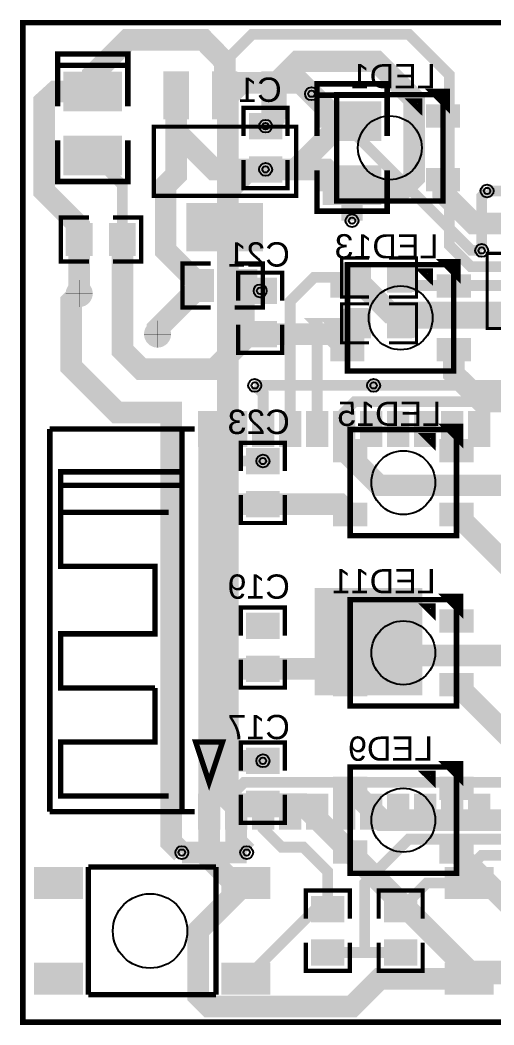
# Model space of a CAD drawing. Extents: x 271 to 2367, y 2121 to 4037.
# Drawn here: x 271 to 1148, y 2121 to 3981 of the extents above; entities that cross this region are included whole.
import ezdxf

# ---------------------------------------------------------------- set-up
doc = ezdxf.new("R2010")
doc.units = 9
for name, color, linetype, true_color in [('BoardOutLine', 7, 'Continuous', 0xff00ff), ('BottomLayer', 7, 'Continuous', 0x0000ff), ('BottomPasteMaskLayer', 7, 'Continuous', 0x800000), ('BottomSilkLayer', 7, 'Continuous', 0x66cc33), ('BottomSolderMaskLayer', 7, 'Continuous', 0xaa00ff), ('Document', 7, 'Continuous', 0xffffff), ('Hole', 7, 'Continuous', 0x222222), ('Multi-Layer', 7, 'Continuous', 0xc0c0c0), ('TopLayer', 7, 'Continuous', 0xff0000), ('TopPasteMaskLayer', 7, 'Continuous', 0x808080), ('TopSilkLayer', 7, 'Continuous', 0xffcc00), ('TopSolderMaskLayer', 7, 'Continuous', 0x800080)]:
    doc.layers.add(name, color=color, linetype=linetype, true_color=true_color)
doc.styles.get("Standard").update_dxf_attribs({"font": 'arial.ttf'})

msp = doc.modelspace()

# ---------------------------------------------------------------- hatches: boundary and pattern name
at = {"layer": 'BottomLayer'}
for points in [[(827.1, 3784.4), (886.1, 3784.4), (886.1, 3823.7), (827.1, 3823.7)], [(1023.9, 3784.4), (1083, 3784.4), (1083, 3823.7), (1023.9, 3823.7)], [(753.5, 3762.2), (753.5, 3807.8), (696.5, 3807.8), (696.5, 3762.2)], [(753.5, 3682.2), (753.5, 3727.8), (696.5, 3727.8), (696.5, 3682.2)], [(827.1, 3666.3), (886.1, 3666.3), (886.1, 3705.6), (827.1, 3705.6)], [(1023.9, 3666.3), (1083, 3666.3), (1083, 3705.6), (1023.9, 3705.6)], [(743.5, 3457.2), (743.5, 3502.8), (686.5, 3502.8), (686.5, 3457.2)], [(847.1, 3469.4), (906.1, 3469.4), (906.1, 3508.7), (847.1, 3508.7)], [(1043.9, 3469.4), (1103, 3469.4), (1103, 3508.7), (1043.9, 3508.7)], [(743.5, 3377.2), (743.5, 3422.8), (686.5, 3422.8), (686.5, 3377.2)], [(847.1, 3351.3), (906.1, 3351.3), (906.1, 3390.6), (847.1, 3390.6)], [(1043.9, 3351.3), (1103, 3351.3), (1103, 3390.6), (1043.9, 3390.6)], [(852.1, 3164.4), (911.1, 3164.4), (911.1, 3203.7), (852.1, 3203.7)], [(1048.9, 3164.4), (1108, 3164.4), (1108, 3203.7), (1048.9, 3203.7)], [(748.5, 3142.2), (748.5, 3187.8), (691.5, 3187.8), (691.5, 3142.2)], [(748.5, 3062.2), (748.5, 3107.8), (691.5, 3107.8), (691.5, 3062.2)], [(852.1, 3046.3), (911.1, 3046.3), (911.1, 3085.6), (852.1, 3085.6)], [(1048.9, 3046.3), (1108, 3046.3), (1108, 3085.6), (1048.9, 3085.6)], [(852.1, 2849.4), (911.1, 2849.4), (911.1, 2888.7), (852.1, 2888.7)], [(1048.9, 2849.4), (1108, 2849.4), (1108, 2888.7), (1048.9, 2888.7)], [(748.5, 2837.2), (748.5, 2882.8), (691.5, 2882.8), (691.5, 2837.2)], [(748.5, 2757.2), (748.5, 2802.8), (691.5, 2802.8), (691.5, 2757.2)], [(852.1, 2731.3), (911.1, 2731.3), (911.1, 2770.6), (852.1, 2770.6)], [(1048.9, 2731.3), (1108, 2731.3), (1108, 2770.6), (1048.9, 2770.6)], [(748.5, 2587.2), (748.5, 2632.8), (691.5, 2632.8), (691.5, 2587.2)], [(852.1, 2539.4), (911.1, 2539.4), (911.1, 2578.7), (852.1, 2578.7)], [(1048.9, 2539.4), (1108, 2539.4), (1108, 2578.7), (1048.9, 2578.7)], [(748.5, 2507.2), (748.5, 2552.8), (691.5, 2552.8), (691.5, 2507.2)], [(852.1, 2421.3), (911.1, 2421.3), (911.1, 2460.6), (852.1, 2460.6)], [(1048.9, 2421.3), (1108, 2421.3), (1108, 2460.6), (1048.9, 2460.6)]]:
    msp.add_hatch(color=256, dxfattribs=at).paths.add_polyline_path(points)
at = {"layer": 'BottomPasteMaskLayer'}
for points in [[(827.1, 3784.4), (886.1, 3784.4), (886.1, 3823.7), (827.1, 3823.7)], [(1023.9, 3784.4), (1083, 3784.4), (1083, 3823.7), (1023.9, 3823.7)], [(753.5, 3762.2), (753.5, 3807.8), (696.5, 3807.8), (696.5, 3762.2)], [(753.5, 3682.2), (753.5, 3727.8), (696.5, 3727.8), (696.5, 3682.2)], [(827.1, 3666.3), (886.1, 3666.3), (886.1, 3705.6), (827.1, 3705.6)], [(1023.9, 3666.3), (1083, 3666.3), (1083, 3705.6), (1023.9, 3705.6)], [(743.5, 3457.2), (743.5, 3502.8), (686.5, 3502.8), (686.5, 3457.2)], [(847.1, 3469.4), (906.1, 3469.4), (906.1, 3508.7), (847.1, 3508.7)], [(1043.9, 3469.4), (1103, 3469.4), (1103, 3508.7), (1043.9, 3508.7)], [(743.5, 3377.2), (743.5, 3422.8), (686.5, 3422.8), (686.5, 3377.2)], [(847.1, 3351.3), (906.1, 3351.3), (906.1, 3390.6), (847.1, 3390.6)], [(1043.9, 3351.3), (1103, 3351.3), (1103, 3390.6), (1043.9, 3390.6)], [(852.1, 3164.4), (911.1, 3164.4), (911.1, 3203.7), (852.1, 3203.7)], [(1048.9, 3164.4), (1108, 3164.4), (1108, 3203.7), (1048.9, 3203.7)], [(748.5, 3142.2), (748.5, 3187.8), (691.5, 3187.8), (691.5, 3142.2)], [(748.5, 3062.2), (748.5, 3107.8), (691.5, 3107.8), (691.5, 3062.2)], [(852.1, 3046.3), (911.1, 3046.3), (911.1, 3085.6), (852.1, 3085.6)], [(1048.9, 3046.3), (1108, 3046.3), (1108, 3085.6), (1048.9, 3085.6)], [(852.1, 2849.4), (911.1, 2849.4), (911.1, 2888.7), (852.1, 2888.7)], [(1048.9, 2849.4), (1108, 2849.4), (1108, 2888.7), (1048.9, 2888.7)], [(748.5, 2837.2), (748.5, 2882.8), (691.5, 2882.8), (691.5, 2837.2)], [(748.5, 2757.2), (748.5, 2802.8), (691.5, 2802.8), (691.5, 2757.2)], [(852.1, 2731.3), (911.1, 2731.3), (911.1, 2770.6), (852.1, 2770.6)], [(1048.9, 2731.3), (1108, 2731.3), (1108, 2770.6), (1048.9, 2770.6)], [(748.5, 2587.2), (748.5, 2632.8), (691.5, 2632.8), (691.5, 2587.2)], [(852.1, 2539.4), (911.1, 2539.4), (911.1, 2578.7), (852.1, 2578.7)], [(1048.9, 2539.4), (1108, 2539.4), (1108, 2578.7), (1048.9, 2578.7)], [(748.5, 2507.2), (748.5, 2552.8), (691.5, 2552.8), (691.5, 2507.2)], [(852.1, 2421.3), (911.1, 2421.3), (911.1, 2460.6), (852.1, 2460.6)], [(1048.9, 2421.3), (1108, 2421.3), (1108, 2460.6), (1048.9, 2460.6)]]:
    msp.add_hatch(color=256, dxfattribs=at).paths.add_polyline_path(points)
at = {"layer": 'BottomSolderMaskLayer'}
for points in [[(825.1, 3782.4), (888.1, 3782.4), (888.1, 3825.7), (825.1, 3825.7)], [(1021.9, 3782.4), (1085, 3782.4), (1085, 3825.7), (1021.9, 3825.7)], [(756, 3760.6), (756, 3809.4), (694, 3809.4), (694, 3760.6)], [(756, 3680.6), (756, 3729.4), (694, 3729.4), (694, 3680.6)], [(825.1, 3664.3), (888.1, 3664.3), (888.1, 3707.6), (825.1, 3707.6)], [(1021.9, 3664.3), (1085, 3664.3), (1085, 3707.6), (1021.9, 3707.6)], [(746, 3455.6), (746, 3504.4), (684, 3504.4), (684, 3455.6)], [(845.1, 3467.4), (908.1, 3467.4), (908.1, 3510.7), (845.1, 3510.7)], [(1041.9, 3467.4), (1105, 3467.4), (1105, 3510.7), (1041.9, 3510.7)], [(746, 3375.6), (746, 3424.4), (684, 3424.4), (684, 3375.6)], [(845.1, 3349.3), (908.1, 3349.3), (908.1, 3392.6), (845.1, 3392.6)], [(1041.9, 3349.3), (1105, 3349.3), (1105, 3392.6), (1041.9, 3392.6)], [(850.1, 3162.4), (913.1, 3162.4), (913.1, 3205.7), (850.1, 3205.7)], [(1046.9, 3162.4), (1110, 3162.4), (1110, 3205.7), (1046.9, 3205.7)], [(751, 3140.6), (751, 3189.4), (689, 3189.4), (689, 3140.6)], [(751, 3060.6), (751, 3109.4), (689, 3109.4), (689, 3060.6)], [(850.1, 3044.3), (913.1, 3044.3), (913.1, 3087.6), (850.1, 3087.6)], [(1046.9, 3044.3), (1110, 3044.3), (1110, 3087.6), (1046.9, 3087.6)], [(751, 2835.6), (751, 2884.4), (689, 2884.4), (689, 2835.6)], [(850.1, 2847.4), (913.1, 2847.4), (913.1, 2890.7), (850.1, 2890.7)], [(1046.9, 2847.4), (1110, 2847.4), (1110, 2890.7), (1046.9, 2890.7)], [(751, 2755.6), (751, 2804.4), (689, 2804.4), (689, 2755.6)], [(850.1, 2729.3), (913.1, 2729.3), (913.1, 2772.6), (850.1, 2772.6)], [(1046.9, 2729.3), (1110, 2729.3), (1110, 2772.6), (1046.9, 2772.6)], [(751, 2585.6), (751, 2634.4), (689, 2634.4), (689, 2585.6)], [(850.1, 2537.4), (913.1, 2537.4), (913.1, 2580.7), (850.1, 2580.7)], [(1046.9, 2537.4), (1110, 2537.4), (1110, 2580.7), (1046.9, 2580.7)], [(751, 2505.6), (751, 2554.4), (689, 2554.4), (689, 2505.6)], [(850.1, 2419.3), (913.1, 2419.3), (913.1, 2462.6), (850.1, 2462.6)], [(1046.9, 2419.3), (1110, 2419.3), (1110, 2462.6), (1046.9, 2462.6)]]:
    msp.add_hatch(color=256, dxfattribs=at).paths.add_polyline_path(points)
at = {"layer": 'Document'}
msp.add_hatch(color=256, dxfattribs=at).paths.add_polyline_path([(595, 2645.5), (645, 2645.5), (620, 2570.5)])
at = {"layer": 'TopLayer'}
for points in [[(456.2, 3884.5), (456.2, 3813.7), (353.8, 3813.7), (353.8, 3884.5)], [(581, 3799.5), (538, 3799.5), (538, 3884.5), (581, 3884.5)], [(671, 3799.5), (628, 3799.5), (628, 3884.5), (671, 3884.5)], [(762, 3799.5), (719, 3799.5), (719, 3884.5), (762, 3884.5)], [(936.2, 3829.5), (936.2, 3758.7), (833.8, 3758.7), (833.8, 3829.5)], [(456.2, 3766.3), (456.2, 3695.5), (353.8, 3695.5), (353.8, 3766.3)], [(936.2, 3711.3), (936.2, 3640.5), (833.8, 3640.5), (833.8, 3711.3)], [(718.5, 3555.5), (580.5, 3555.5), (580.5, 3640.5), (718.5, 3640.5)], [(402.8, 3546.5), (357.2, 3546.5), (357.2, 3603.5), (402.8, 3603.5)], [(482.8, 3546.5), (437.2, 3546.5), (437.2, 3603.5), (482.8, 3603.5)], [(627.8, 3461.5), (582.2, 3461.5), (582.2, 3518.5), (627.8, 3518.5)], [(707.8, 3461.5), (662.2, 3461.5), (662.2, 3518.5), (707.8, 3518.5)], [(919.3, 3477.9), (919.3, 3532.1), (874.7, 3532.1), (874.7, 3477.9)], [(950.7, 3477.9), (950.7, 3532.1), (995.3, 3532.1), (995.3, 3477.9)], [(355, 3475), (355.2, 3478), (355.7, 3481), (356.6, 3483.9), (357.9, 3486.6), (359.4, 3489.2), (361.3, 3491.6), (363.4, 3493.7), (365.8, 3495.6), (368.4, 3497.1), (371.1, 3498.4), (374, 3499.3), (377, 3499.8), (380, 3500), (380, 3500), (383, 3499.8), (386, 3499.3), (388.9, 3498.4), (391.6, 3497.1), (394.2, 3495.6), (396.6, 3493.7), (398.7, 3491.6), (400.6, 3489.2), (402.1, 3486.6), (403.4, 3483.9), (404.3, 3481), (404.8, 3478), (405, 3475), (405, 3475), (404.8, 3472), (404.3, 3469), (403.4, 3466.1), (402.1, 3463.4), (400.6, 3460.8), (398.7, 3458.4), (396.6, 3456.3), (394.2, 3454.4), (391.6, 3452.9), (388.9, 3451.6), (386, 3450.7), (383, 3450.2), (380, 3450), (380, 3450), (377, 3450.2), (374, 3450.7), (371.1, 3451.6), (368.4, 3452.9), (365.8, 3454.4), (363.4, 3456.3), (361.3, 3458.4), (359.4, 3460.8), (357.9, 3463.4), (356.6, 3466.1), (355.7, 3469), (355.2, 3472), (355, 3475)], [(919.3, 3392.9), (919.3, 3447.1), (874.7, 3447.1), (874.7, 3392.9)], [(950.7, 3392.9), (950.7, 3447.1), (995.3, 3447.1), (995.3, 3392.9)], [(500, 3400), (500.2, 3403), (500.7, 3406), (501.6, 3408.9), (502.9, 3411.6), (504.4, 3414.2), (506.3, 3416.6), (508.4, 3418.7), (510.8, 3420.6), (513.4, 3422.1), (516.1, 3423.4), (519, 3424.3), (522, 3424.8), (525, 3425), (525, 3425), (528, 3424.8), (531, 3424.3), (533.9, 3423.4), (536.6, 3422.1), (539.2, 3420.6), (541.6, 3418.7), (543.7, 3416.6), (545.6, 3414.2), (547.1, 3411.6), (548.4, 3408.9), (549.3, 3406), (549.8, 3403), (550, 3400), (550, 3400), (549.8, 3397), (549.3, 3394), (548.4, 3391.1), (547.1, 3388.4), (545.6, 3385.8), (543.7, 3383.4), (541.6, 3381.3), (539.2, 3379.4), (536.6, 3377.9), (533.9, 3376.6), (531, 3375.7), (528, 3375.2), (525, 3375), (525, 3375), (522, 3375.2), (519, 3375.7), (516.1, 3376.6), (513.4, 3377.9), (510.8, 3379.4), (508.4, 3381.3), (506.3, 3383.4), (504.4, 3385.8), (502.9, 3388.4), (501.6, 3391.1), (500.7, 3394), (500.2, 3397), (500, 3400)], [(600.8, 3256.8), (640.2, 3256.8), (640.2, 3191.8), (600.8, 3191.8)], [(650.8, 3256.8), (690.2, 3256.8), (690.2, 3191.8), (650.8, 3191.8)], [(700.8, 3256.8), (740.2, 3256.8), (740.2, 3191.8), (700.8, 3191.8)], [(750.8, 3256.8), (790.2, 3256.8), (790.2, 3191.8), (750.8, 3191.8)], [(800.8, 3256.8), (840.2, 3256.8), (840.2, 3191.8), (800.8, 3191.8)], [(850.8, 3256.8), (890.2, 3256.8), (890.2, 3191.8), (850.8, 3191.8)], [(900.8, 3256.8), (940.2, 3256.8), (940.2, 3191.8), (900.8, 3191.8)], [(950.8, 3256.8), (990.2, 3256.8), (990.2, 3191.8), (950.8, 3191.8)], [(1000.8, 3256.8), (1040.2, 3256.8), (1040.2, 3191.8), (1000.8, 3191.8)], [(1050.8, 3256.8), (1090.2, 3256.8), (1090.2, 3191.8), (1050.8, 3191.8)], [(1100.8, 3256.8), (1140.2, 3256.8), (1140.2, 3191.8), (1100.8, 3191.8)], [(1014, 2929.1), (1014, 2732.2), (817.1, 2732.2), (817.1, 2929.1)], [(600.8, 2548.2), (640.2, 2548.2), (640.2, 2483.2), (600.8, 2483.2)], [(650.8, 2548.2), (690.2, 2548.2), (690.2, 2483.2), (650.8, 2483.2)], [(700.8, 2548.2), (740.2, 2548.2), (740.2, 2483.2), (700.8, 2483.2)], [(750.8, 2548.2), (790.2, 2548.2), (790.2, 2483.2), (750.8, 2483.2)], [(800.8, 2548.2), (840.2, 2548.2), (840.2, 2483.2), (800.8, 2483.2)], [(850.8, 2548.2), (890.2, 2548.2), (890.2, 2483.2), (850.8, 2483.2)], [(900.8, 2548.2), (940.2, 2548.2), (940.2, 2483.2), (900.8, 2483.2)], [(950.8, 2548.2), (990.2, 2548.2), (990.2, 2483.2), (950.8, 2483.2)], [(1000.8, 2548.2), (1040.2, 2548.2), (1040.2, 2483.2), (1000.8, 2483.2)], [(1050.8, 2548.2), (1090.2, 2548.2), (1090.2, 2483.2), (1050.8, 2483.2)], [(1100.8, 2548.2), (1140.2, 2548.2), (1140.2, 2483.2), (1100.8, 2483.2)], [(298.5, 2411.1), (385.1, 2411.1), (385.1, 2356), (298.5, 2356)], [(644.9, 2411.1), (731.5, 2411.1), (731.5, 2356), (644.9, 2356)], [(1145.1, 2356), (1058.5, 2356), (1058.5, 2411.1), (1145.1, 2411.1)], [(868.5, 2357.8), (868.5, 2312.2), (811.5, 2312.2), (811.5, 2357.8)], [(1003.5, 2357.8), (1003.5, 2312.2), (946.5, 2312.2), (946.5, 2357.8)], [(868.5, 2277.8), (868.5, 2232.2), (811.5, 2232.2), (811.5, 2277.8)], [(1003.5, 2277.8), (1003.5, 2232.2), (946.5, 2232.2), (946.5, 2277.8)], [(298.5, 2234), (385.1, 2234), (385.1, 2178.9), (298.5, 2178.9)], [(644.9, 2234), (731.5, 2234), (731.5, 2178.9), (644.9, 2178.9)], [(1145.1, 2178.9), (1058.5, 2178.9), (1058.5, 2234), (1145.1, 2234)]]:
    msp.add_hatch(color=256, dxfattribs=at).paths.add_polyline_path(points)
at = {"layer": 'TopPasteMaskLayer'}
for points in [[(456.2, 3884.5), (456.2, 3813.7), (353.8, 3813.7), (353.8, 3884.5)], [(581, 3799.5), (538, 3799.5), (538, 3884.5), (581, 3884.5)], [(671, 3799.5), (628, 3799.5), (628, 3884.5), (671, 3884.5)], [(762, 3799.5), (719, 3799.5), (719, 3884.5), (762, 3884.5)], [(936.2, 3829.5), (936.2, 3758.7), (833.8, 3758.7), (833.8, 3829.5)], [(456.2, 3766.3), (456.2, 3695.5), (353.8, 3695.5), (353.8, 3766.3)], [(936.2, 3711.3), (936.2, 3640.5), (833.8, 3640.5), (833.8, 3711.3)], [(718.5, 3555.5), (580.5, 3555.5), (580.5, 3640.5), (718.5, 3640.5)], [(402.8, 3546.5), (357.2, 3546.5), (357.2, 3603.5), (402.8, 3603.5)], [(482.8, 3546.5), (437.2, 3546.5), (437.2, 3603.5), (482.8, 3603.5)], [(627.8, 3461.5), (582.2, 3461.5), (582.2, 3518.5), (627.8, 3518.5)], [(707.8, 3461.5), (662.2, 3461.5), (662.2, 3518.5), (707.8, 3518.5)], [(868.1, 3479.8), (868.1, 3530.2), (870, 3532.2), (915.3, 3532.2), (917.3, 3530.2), (917.5, 3514.1), (899.8, 3514.1), (899.8, 3496.3), (917.1, 3496.3), (917.3, 3479.8), (915.3, 3477.8), (870, 3477.8)], [(952.7, 3479.8), (952.7, 3496.3), (970.2, 3496.3), (970.2, 3514.1), (952.9, 3514.1), (952.7, 3530.2), (954.7, 3532.2), (1000, 3532.2), (1001.9, 3530.2), (1001.9, 3479.8), (1000, 3477.8), (954.7, 3477.8)], [(868.1, 3394.8), (868.1, 3445.2), (870, 3447.2), (915.3, 3447.2), (917.3, 3445.2), (917.5, 3429.1), (899.8, 3429.1), (899.8, 3411.3), (917.1, 3411.3), (917.3, 3394.8), (915.3, 3392.8), (870, 3392.8)], [(952.7, 3394.8), (952.7, 3411.3), (970.2, 3411.3), (970.2, 3429.1), (952.9, 3429.1), (952.7, 3445.2), (954.7, 3447.2), (1000, 3447.2), (1001.9, 3445.2), (1001.9, 3394.8), (1000, 3392.8), (954.7, 3392.8)], [(600.8, 3256.8), (640.2, 3256.8), (640.2, 3191.8), (600.8, 3191.8)], [(650.8, 3256.8), (690.2, 3256.8), (690.2, 3191.8), (650.8, 3191.8)], [(700.8, 3256.8), (740.2, 3256.8), (740.2, 3191.8), (700.8, 3191.8)], [(750.8, 3256.8), (790.2, 3256.8), (790.2, 3191.8), (750.8, 3191.8)], [(800.8, 3256.8), (840.2, 3256.8), (840.2, 3191.8), (800.8, 3191.8)], [(850.8, 3256.8), (890.2, 3256.8), (890.2, 3191.8), (850.8, 3191.8)], [(900.8, 3256.8), (940.2, 3256.8), (940.2, 3191.8), (900.8, 3191.8)], [(950.8, 3256.8), (990.2, 3256.8), (990.2, 3191.8), (950.8, 3191.8)], [(1000.8, 3256.8), (1040.2, 3256.8), (1040.2, 3191.8), (1000.8, 3191.8)], [(1050.8, 3256.8), (1090.2, 3256.8), (1090.2, 3191.8), (1050.8, 3191.8)], [(1100.8, 3256.8), (1140.2, 3256.8), (1140.2, 3191.8), (1100.8, 3191.8)], [(818.5, 2927.7), (870.9, 2927.7), (870.9, 2875.3), (818.5, 2875.3)], [(889.4, 2927.7), (941.7, 2927.7), (941.7, 2875.3), (889.4, 2875.3)], [(960.2, 2927.7), (1012.6, 2927.7), (1012.6, 2875.3), (960.2, 2875.3)], [(818.5, 2856.8), (870.9, 2856.8), (870.9, 2804.5), (818.5, 2804.5)], [(889.4, 2856.8), (941.7, 2856.8), (941.7, 2804.5), (889.4, 2804.5)], [(960.2, 2856.8), (1012.6, 2856.8), (1012.6, 2804.5), (960.2, 2804.5)], [(818.5, 2785.9), (870.9, 2785.9), (870.9, 2733.6), (818.5, 2733.6)], [(889.4, 2785.9), (941.7, 2785.9), (941.7, 2733.6), (889.4, 2733.6)], [(960.2, 2785.9), (1012.6, 2785.9), (1012.6, 2733.6), (960.2, 2733.6)], [(600.8, 2548.2), (640.2, 2548.2), (640.2, 2483.2), (600.8, 2483.2)], [(650.8, 2548.2), (690.2, 2548.2), (690.2, 2483.2), (650.8, 2483.2)], [(700.8, 2548.2), (740.2, 2548.2), (740.2, 2483.2), (700.8, 2483.2)], [(750.8, 2548.2), (790.2, 2548.2), (790.2, 2483.2), (750.8, 2483.2)], [(800.8, 2548.2), (840.2, 2548.2), (840.2, 2483.2), (800.8, 2483.2)], [(850.8, 2548.2), (890.2, 2548.2), (890.2, 2483.2), (850.8, 2483.2)], [(900.8, 2548.2), (940.2, 2548.2), (940.2, 2483.2), (900.8, 2483.2)], [(950.8, 2548.2), (990.2, 2548.2), (990.2, 2483.2), (950.8, 2483.2)], [(1000.8, 2548.2), (1040.2, 2548.2), (1040.2, 2483.2), (1000.8, 2483.2)], [(1050.8, 2548.2), (1090.2, 2548.2), (1090.2, 2483.2), (1050.8, 2483.2)], [(1100.8, 2548.2), (1140.2, 2548.2), (1140.2, 2483.2), (1100.8, 2483.2)], [(298.5, 2411.1), (385.1, 2411.1), (385.1, 2356), (298.5, 2356)], [(644.9, 2411.1), (731.5, 2411.1), (731.5, 2356), (644.9, 2356)], [(1145.1, 2356), (1058.5, 2356), (1058.5, 2411.1), (1145.1, 2411.1)], [(868.5, 2357.8), (868.5, 2312.2), (811.5, 2312.2), (811.5, 2357.8)], [(1003.5, 2357.8), (1003.5, 2312.2), (946.5, 2312.2), (946.5, 2357.8)], [(868.5, 2277.8), (868.5, 2232.2), (811.5, 2232.2), (811.5, 2277.8)], [(1003.5, 2277.8), (1003.5, 2232.2), (946.5, 2232.2), (946.5, 2277.8)], [(298.5, 2234), (385.1, 2234), (385.1, 2178.9), (298.5, 2178.9)], [(644.9, 2234), (731.5, 2234), (731.5, 2178.9), (644.9, 2178.9)], [(1145.1, 2178.9), (1058.5, 2178.9), (1058.5, 2234), (1145.1, 2234)]]:
    msp.add_hatch(color=256, dxfattribs=at).paths.add_polyline_path(points)
at = {"layer": 'TopSolderMaskLayer'}
for points in [[(459.1, 3885.9), (459.1, 3812.3), (350.9, 3812.3), (350.9, 3885.9)], [(583, 3797.5), (536, 3797.5), (536, 3886.5), (583, 3886.5)], [(673, 3797.5), (626, 3797.5), (626, 3886.5), (673, 3886.5)], [(764, 3797.5), (717, 3797.5), (717, 3886.5), (764, 3886.5)], [(939.1, 3830.9), (939.1, 3757.3), (830.9, 3757.3), (830.9, 3830.9)], [(459.1, 3767.7), (459.1, 3694.1), (350.9, 3694.1), (350.9, 3767.7)], [(939.1, 3712.7), (939.1, 3639.1), (830.9, 3639.1), (830.9, 3712.7)], [(720.5, 3553.5), (578.5, 3553.5), (578.5, 3642.5), (720.5, 3642.5)], [(404.8, 3544.5), (355.2, 3544.5), (355.2, 3605.5), (404.8, 3605.5)], [(484.8, 3544.5), (435.2, 3544.5), (435.2, 3605.5), (484.8, 3605.5)], [(629.8, 3459.5), (580.2, 3459.5), (580.2, 3520.5), (629.8, 3520.5)], [(709.8, 3459.5), (660.2, 3459.5), (660.2, 3520.5), (709.8, 3520.5)], [(920.3, 3476.9), (920.3, 3533.1), (873.7, 3533.1), (873.7, 3476.9)], [(949.7, 3476.9), (949.7, 3533.1), (996.3, 3533.1), (996.3, 3476.9)], [(920.3, 3391.9), (920.3, 3448.1), (873.7, 3448.1), (873.7, 3391.9)], [(949.7, 3391.9), (949.7, 3448.1), (996.3, 3448.1), (996.3, 3391.9)], [(599.8, 3257.8), (641.2, 3257.8), (641.2, 3190.9), (599.8, 3190.9)], [(649.8, 3257.8), (691.2, 3257.8), (691.2, 3190.9), (649.8, 3190.9)], [(699.8, 3257.8), (741.2, 3257.8), (741.2, 3190.9), (699.8, 3190.9)], [(749.8, 3257.8), (791.2, 3257.8), (791.2, 3190.9), (749.8, 3190.9)], [(799.8, 3257.8), (841.2, 3257.8), (841.2, 3190.9), (799.8, 3190.9)], [(849.8, 3257.8), (891.2, 3257.8), (891.2, 3190.9), (849.8, 3190.9)], [(899.8, 3257.8), (941.2, 3257.8), (941.2, 3190.9), (899.8, 3190.9)], [(949.8, 3257.8), (991.2, 3257.8), (991.2, 3190.9), (949.8, 3190.9)], [(999.8, 3257.8), (1041.2, 3257.8), (1041.2, 3190.9), (999.8, 3190.9)], [(1049.8, 3257.8), (1091.2, 3257.8), (1091.2, 3190.9), (1049.8, 3190.9)], [(1099.8, 3257.8), (1141.2, 3257.8), (1141.2, 3190.9), (1099.8, 3190.9)], [(1015, 2930.1), (1015, 2731.2), (816.1, 2731.2), (816.1, 2930.1)], [(599.8, 2549.1), (641.2, 2549.1), (641.2, 2482.2), (599.8, 2482.2)], [(649.8, 2549.1), (691.2, 2549.1), (691.2, 2482.2), (649.8, 2482.2)], [(699.8, 2549.1), (741.2, 2549.1), (741.2, 2482.2), (699.8, 2482.2)], [(749.8, 2549.1), (791.2, 2549.1), (791.2, 2482.2), (749.8, 2482.2)], [(799.8, 2549.1), (841.2, 2549.1), (841.2, 2482.2), (799.8, 2482.2)], [(849.8, 2549.1), (891.2, 2549.1), (891.2, 2482.2), (849.8, 2482.2)], [(899.8, 2549.1), (941.2, 2549.1), (941.2, 2482.2), (899.8, 2482.2)], [(949.8, 2549.1), (991.2, 2549.1), (991.2, 2482.2), (949.8, 2482.2)], [(999.8, 2549.1), (1041.2, 2549.1), (1041.2, 2482.2), (999.8, 2482.2)], [(1049.8, 2549.1), (1091.2, 2549.1), (1091.2, 2482.2), (1049.8, 2482.2)], [(1099.8, 2549.1), (1141.2, 2549.1), (1141.2, 2482.2), (1099.8, 2482.2)], [(296.5, 2413.1), (387.1, 2413.1), (387.1, 2354), (296.5, 2354)], [(642.9, 2413.1), (733.5, 2413.1), (733.5, 2354), (642.9, 2354)], [(1147.1, 2354), (1056.5, 2354), (1056.5, 2413.1), (1147.1, 2413.1)], [(871, 2359.4), (871, 2310.6), (809, 2310.6), (809, 2359.4)], [(1006, 2359.4), (1006, 2310.6), (944, 2310.6), (944, 2359.4)], [(871, 2279.4), (871, 2230.6), (809, 2230.6), (809, 2279.4)], [(1006, 2279.4), (1006, 2230.6), (944, 2230.6), (944, 2279.4)], [(296.5, 2236), (387.1, 2236), (387.1, 2176.9), (296.5, 2176.9)], [(642.9, 2236), (733.5, 2236), (733.5, 2176.9), (642.9, 2176.9)], [(1147.1, 2176.9), (1056.5, 2176.9), (1056.5, 2236), (1147.1, 2236)]]:
    msp.add_hatch(color=256, dxfattribs=at).paths.add_polyline_path(points)

# ---------------------------------------------------------------- linework, layer by layer
at = {"layer": 'BoardOutLine', "const_width": 10}
msp.add_lwpolyline([(275.6, 3976.4), (2362.2, 3976.4), (2362.2, 2126), (275.6, 2126), (275.6, 3976.4)], close=True, dxfattribs=at)
at = {"layer": 'BottomLayer'}
for points, const_width in [([(655, 3665), (655, 3840), (680, 3865), (790, 3865), (810, 3845)], 40), ([(1125, 3555), (1105.6, 3555), (856.6, 3804.1)], 20), ([(1135, 3665), (1195, 3665), (1205, 3675), (1525, 3675), (1560, 3710), (1920, 3710), (1975, 3765), (2100, 3765), (2150, 3715)], 20), ([(725, 3705), (695, 3705), (655, 3665), (655, 2540), (670, 2525), (675, 2530), (720, 2530)], 40), ([(856.6, 3685.9), (837.5, 3705), (725, 3705)], 40), ([(1778.4, 3540.9), (1699, 3540.9), (1635, 3605), (1110, 3605), (1053.4, 3661.6), (1053.4, 3685.9)], 40), ([(876.6, 3489.1), (906, 3489.1), (955, 3440), (1770, 3440), (1835, 3505), (1835, 3590), (1815, 3610), (1725, 3610), (1676, 3659.1), (1581.6, 3659.1)], 40), ([(715, 3400), (672.6, 3400), (655, 3382.4)], 40), ([(876.6, 3370.9), (847.5, 3400), (715, 3400)], 40), ([(1715, 3230), (1690, 3230), (1645, 3275), (1125, 3275), (1073.4, 3326.6), (1073.4, 3370.9)], 40), ([(881.6, 3184.1), (881.6, 3173.4), (935, 3120), (1800, 3120), (1835, 3155), (1835, 3280), (1820, 3295), (1720, 3295), (1669, 3344.1), (1566.6, 3344.1)], 40), ([(705, 3305), (925, 3305)], 20), ([(720, 3085), (655, 3085)], 40), ([(881.6, 3065.9), (862.5, 3085), (720, 3085)], 40), ([(1753.4, 2915.9), (1679, 2915.9), (1625, 2970), (1174.4, 2970), (1078.4, 3065.9)], 40), ([(881.6, 2869.1), (945.6, 2805), (1455, 2805), (1510, 2860), (1820, 2860), (1850, 2890), (1850, 2960), (1825, 2985), (1705, 2985), (1656, 3034.1), (1556.6, 3034.1)], 40), ([(720, 2780), (655, 2780)], 40), ([(881.6, 2750.9), (852.5, 2780), (720, 2780)], 40), ([(1730, 2600), (1675, 2600), (1625, 2650), (1179.3, 2650), (1078.4, 2750.9)], 40), ([(1566.6, 2714.1), (1656, 2714.1), (1710, 2660), (1790, 2660), (1825, 2625), (1825, 2550), (1775, 2500), (940.6, 2500), (881.6, 2559.1)], 40), ([(881.6, 2440.9), (792.5, 2530), (720, 2530)], 40), ([(570, 2440), (690, 2440)], 40), ([(2045, 2365), (2045, 2270), (1995, 2220), (1102.5, 2220), (881.6, 2440.9)], 40), ([(1758.4, 2285.9), (1664, 2285.9), (1610, 2340), (1179.4, 2340), (1078.4, 2440.9)], 40)]:
    msp.add_lwpolyline(points, dxfattribs=dict(at, const_width=const_width))
at = {"layer": 'BottomSilkLayer', "const_width": 10}
for points in [[(1061.3, 3819.8), (1061.3, 3849.3), (1031.7, 3849.3), (1061.3, 3819.8)], [(856.6, 3646.6), (1053.4, 3646.6), (1053.4, 3843.4), (856.6, 3843.4), (856.6, 3646.6)], [(1010.1, 3815.9), (1010.1, 3831.6), (994.3, 3831.6), (1010.1, 3815.9)], [(1081.3, 3504.8), (1081.3, 3534.3), (1051.7, 3534.3), (1081.3, 3504.8)], [(876.6, 3331.6), (1073.4, 3331.6), (1073.4, 3528.4), (876.6, 3528.4), (876.6, 3331.6)], [(1030.1, 3500.9), (1030.1, 3516.6), (1014.3, 3516.6), (1030.1, 3500.9)], [(881.6, 3026.6), (1078.4, 3026.6), (1078.4, 3223.4), (881.6, 3223.4), (881.6, 3026.6)], [(1086.3, 3199.8), (1086.3, 3229.3), (1056.7, 3229.3), (1086.3, 3199.8)], [(1035.1, 3195.9), (1035.1, 3211.6), (1019.3, 3211.6), (1035.1, 3195.9)], [(881.6, 2711.6), (1078.4, 2711.6), (1078.4, 2908.4), (881.6, 2908.4), (881.6, 2711.6)], [(1086.3, 2884.8), (1086.3, 2914.3), (1056.7, 2914.3), (1086.3, 2884.8)], [(1035.1, 2880.9), (1035.1, 2896.6), (1019.3, 2896.6), (1035.1, 2880.9)], [(1086.3, 2574.8), (1086.3, 2604.3), (1056.7, 2604.3), (1086.3, 2574.8)], [(881.6, 2401.6), (1078.4, 2401.6), (1078.4, 2598.4), (881.6, 2598.4), (881.6, 2401.6)], [(1035.1, 2570.9), (1035.1, 2586.6), (1019.3, 2586.6), (1035.1, 2570.9)]]:
    msp.add_lwpolyline(points, close=True, dxfattribs=at)
at = {"layer": 'BottomSilkLayer', "const_width": 7.87}
for points in [[(684.3, 3766.8), (684.3, 3818.8), (765.8, 3818.8), (765.8, 3766.8)], [(684.3, 3722.3), (684.3, 3670.3), (765.8, 3670.3), (765.8, 3722.3)], [(674.3, 3461.8), (674.3, 3513.8), (755.8, 3513.8), (755.8, 3461.8)], [(674.3, 3417.3), (674.3, 3365.3), (755.8, 3365.3), (755.8, 3417.3)], [(679.3, 3146.8), (679.3, 3198.8), (760.8, 3198.8), (760.8, 3146.8)], [(679.3, 3102.3), (679.3, 3050.3), (760.8, 3050.3), (760.8, 3102.3)], [(679.3, 2841.8), (679.3, 2893.8), (760.8, 2893.8), (760.8, 2841.8)], [(679.3, 2797.3), (679.3, 2745.3), (760.8, 2745.3), (760.8, 2797.3)], [(679.3, 2591.8), (679.3, 2643.8), (760.8, 2643.8), (760.8, 2591.8)], [(679.3, 2547.3), (679.3, 2495.3), (760.8, 2495.3), (760.8, 2547.3)]]:
    msp.add_lwpolyline(points, dxfattribs=at)
at = {"layer": 'BottomSilkLayer'}
for centre in [(955, 3745), (975, 3430), (980, 3125), (980, 2810), (980, 2500)]:
    msp.add_circle(centre, 59.1, dxfattribs=at)
at = {"layer": 'Document', "const_width": 0.39}
for points in [[(380, 3500), (380, 3450)], [(355, 3475), (405, 3475)], [(525, 3425), (525, 3375)], [(500, 3400), (550, 3400)]]:
    msp.add_lwpolyline(points, dxfattribs=at)
at = {"layer": 'Hole'}
for centre in [(810, 3845), (725, 3785), (725, 3705), (1135, 3665), (885, 3610), (1125, 3555), (715, 3480), (705, 3305), (925, 3305), (720, 3165), (720, 2610), (570, 2440), (690, 2440)]:
    msp.add_circle(centre, 6, dxfattribs=at)
at = {"layer": 'Multi-Layer'}
for centre in [(810, 3845), (725, 3785), (725, 3705), (1135, 3665), (885, 3610), (1125, 3555), (715, 3480), (705, 3305), (925, 3305), (720, 3165), (720, 2610), (570, 2440), (690, 2440)]:
    msp.add_circle(centre, 12, dxfattribs=at)
at = {"layer": 'TopLayer'}
for points, const_width in [([(405, 3849.1), (405, 3880), (470, 3945), (610, 3945), (649.5, 3904.5), (649.5, 3842)], 40), ([(1360, 3593.1), (1360, 3550), (1335, 3525), (1105, 3525), (1065, 3565), (1065, 3880), (990, 3955), (700, 3955), (649.5, 3904.5)], 20), ([(740.5, 3842), (740.5, 3860.5), (785, 3905), (930, 3905), (1000, 3835), (1000, 3690), (980, 3670), (885, 3670), (885, 3675.9)], 40), ([(380, 3575), (380, 3600), (315, 3665), (315, 3830), (335.9, 3849.1), (405, 3849.1)], 40), ([(559.5, 3842), (559.5, 3694.5), (540, 3675), (540, 3555), (605, 3490)], 40), ([(725, 3785), (740.5, 3800.5), (740.5, 3842)], 40), ([(885, 3794.1), (860.9, 3794.1), (810, 3845)], 40), ([(885, 3794.1), (869.1, 3794.1), (780, 3705), (629.4, 3705), (559.5, 3774.9)], 40), ([(405, 3730.9), (460, 3675.9), (460, 3575)], 20), ([(885, 3610), (885, 3675.9)], 40), ([(1125, 3555), (1125, 3655), (1135, 3665)], 20), ([(380, 3475), (380, 3575)], 40), ([(460, 3575), (460, 3370), (495, 3335), (630, 3335), (685, 3390), (685, 3490)], 40), ([(1410, 3593.1), (1410, 3535), (1365, 3490), (973, 3490), (973, 3505)], 20), ([(973, 3420), (1365, 3420), (1460, 3515), (1460, 3593.1)], 20), ([(525, 3400), (525, 3410), (605, 3490)], 40), ([(715, 3480), (705, 3490), (685, 3490)], 20), ([(770.5, 3224.3), (770.5, 3460.5), (815, 3505), (897, 3505)], 20), ([(570, 2440), (550, 2460), (550, 3255), (450, 3255), (365, 3340), (365, 3460), (380, 3475)], 40), ([(897, 3420), (820, 3420), (820.5, 3419.5), (820.5, 3224.3)], 20), ([(720.5, 3224.3), (720.5, 3289.5), (705, 3305)], 20), ([(925, 3305), (1392, 3305), (1432, 3265)], 20), ([(870.5, 3224.3), (870.5, 3255.5), (890, 3275), (1345, 3275), (1370, 3250), (1370, 3190)], 20), ([(620.5, 2515.7), (620.5, 3224.3)], 40), ([(720, 3165), (635, 3165), (620.5, 3180.5), (620.5, 3224.3)], 20), ([(1101.8, 2383.6), (1101.8, 2411.8), (1125, 2435), (1320, 2435), (1380, 2495), (1380, 2605), (1270.5, 2605), (1270.5, 3224.3)], 20), ([(720, 2610), (665, 2610), (620.5, 2564.5), (620.5, 2515.7)], 40), ([(908.3, 2255), (908.3, 2383.3), (990, 2465), (1298.1, 2465), (1345, 2511.9), (1345, 2550), (1325, 2570), (685, 2570), (670.5, 2555.5), (670.5, 2515.7)], 20), ([(620.5, 2515.7), (620.5, 2429.5), (666.4, 2383.6), (688.2, 2383.6)], 40), ([(670.5, 2515.7), (670.5, 2459.5), (690, 2440)], 40), ([(840, 2335), (840, 2405), (795, 2450), (755, 2450), (720.5, 2484.5), (720.5, 2515.7)], 20), ([(1101.8, 2206.4), (936.4, 2206.4), (885, 2155), (620, 2155), (600, 2175), (600, 2295.3), (688.2, 2383.6)], 40), ([(1101.8, 2206.4), (1181.4, 2206.4), (1275, 2300), (1275, 2395)], 20), ([(975, 2335), (1023.6, 2383.6), (1101.8, 2383.6)], 20), ([(688.2, 2206.4), (816.8, 2335), (840, 2335)], 20), ([(840, 2255), (975, 2255)], 20)]:
    msp.add_lwpolyline(points, dxfattribs=dict(at, const_width=const_width))
at = {"layer": 'TopSilkLayer'}
for points, const_width in [([(340, 3821.5), (340, 3897.4), (470, 3897.4), (470, 3918.4), (340, 3918.4), (340, 3897.4)], 10), ([(470, 3821.5), (470, 3897.4)], 10), ([(820, 3766.5), (820, 3842.4), (950, 3842.4), (950, 3863.4), (820, 3863.4), (820, 3842.4)], 10), ([(950, 3766.5), (950, 3842.4)], 10), ([(470, 3758.5), (470, 3682.6), (340, 3682.6), (340, 3758.5)], 10), ([(950, 3703.5), (950, 3627.6), (820, 3627.6), (820, 3703.5)], 10), ([(398.2, 3615.7), (346.2, 3615.7), (346.2, 3534.2), (398.2, 3534.2)], 7.87), ([(442.7, 3615.7), (494.7, 3615.7), (494.7, 3534.2), (442.7, 3534.2)], 7.87), ([(916.3, 3468.9), (865.7, 3468.9), (865.7, 3541.1), (916.3, 3541.1)], 6), ([(953.7, 3468.9), (1004.3, 3468.9), (1004.3, 3541.1), (953.7, 3541.1)], 6), ([(623.2, 3530.7), (571.2, 3530.7), (571.2, 3449.2), (623.2, 3449.2)], 7.87), ([(667.7, 3530.7), (719.7, 3530.7), (719.7, 3449.2), (667.7, 3449.2)], 7.87), ([(916.3, 3383.9), (865.7, 3383.9), (865.7, 3456.1), (916.3, 3456.1)], 6), ([(953.7, 3383.9), (1004.3, 3383.9), (1004.3, 3456.1), (953.7, 3456.1)], 6), ([(593.7, 3224.3), (325.6, 3224.3)], 10), ([(325.6, 2515.7), (325.6, 3224.3)], 10), ([(570.5, 2515.7), (570.5, 3224.3)], 10), ([(345.5, 3120), (345.5, 3070), (545.5, 3070)], 10), ([(345.5, 3070), (345.5, 2970), (520.5, 2970), (520.5, 2845), (345.5, 2845), (345.5, 2745), (520.5, 2745)], 10), ([(520.5, 2745), (520.5, 2645), (345.5, 2645), (345.5, 2545), (545.5, 2545)], 10), ([(325.6, 2515.7), (593.7, 2515.7)], 10), ([(633.1, 2413.1), (396.9, 2413.1)], 10), ([(396.9, 2413.1), (396.9, 2176.9)], 10), ([(633.1, 2413.1), (633.1, 2176.9)], 10), ([(799.3, 2317.7), (799.3, 2369.7), (880.8, 2369.7), (880.8, 2317.7)], 7.87), ([(934.3, 2317.7), (934.3, 2369.7), (1015.8, 2369.7), (1015.8, 2317.7)], 7.87), ([(799.3, 2273.2), (799.3, 2221.2), (880.8, 2221.2), (880.8, 2273.2)], 7.87), ([(934.3, 2273.2), (934.3, 2221.2), (1015.8, 2221.2), (1015.8, 2273.2)], 7.87), ([(633.1, 2176.9), (396.9, 2176.9)], 10)]:
    msp.add_lwpolyline(points, dxfattribs=dict(at, const_width=const_width))
for points, const_width in [([(517.9, 3784.1), (781.7, 3784.1), (781.7, 3656.2), (517.9, 3656.2), (517.9, 3784.1)], 7.9), ([(1534.8, 3549.7), (1534.8, 3410.3), (1135.2, 3410.3), (1135.2, 3549.7), (1534.8, 3549.7)], 6), ([(345.5, 3145), (570.5, 3145), (570.5, 3120), (345.5, 3120), (345.5, 3145)], 10), ([(595.5, 2645), (645.5, 2645), (620.5, 2570), (595.5, 2645)], 10)]:
    msp.add_lwpolyline(points, close=True, dxfattribs=dict(at, const_width=const_width))
msp.add_circle((511.2, 2294.9), 68.9, dxfattribs=at)

# ---------------------------------------------------------------- texts
at = {"layer": 'BottomSilkLayer', "text_generation_flag": 2}
for s, p in [('LED1', (1040, 3855)), ('C1', (755, 3830)), ('LED13', (1045, 3540)), ('C21', (770, 3525)), ('LED15', (1050, 3230)), ('C23', (770, 3215)), ('LED11', (1040, 2920)), ('C19', (770, 2910)), ('C17', (770, 2650)), ('LED9', (1035, 2610))]:
    msp.add_text(s, height=45, dxfattribs=at).set_placement(p)

doc.saveas('drawing.dxf')
